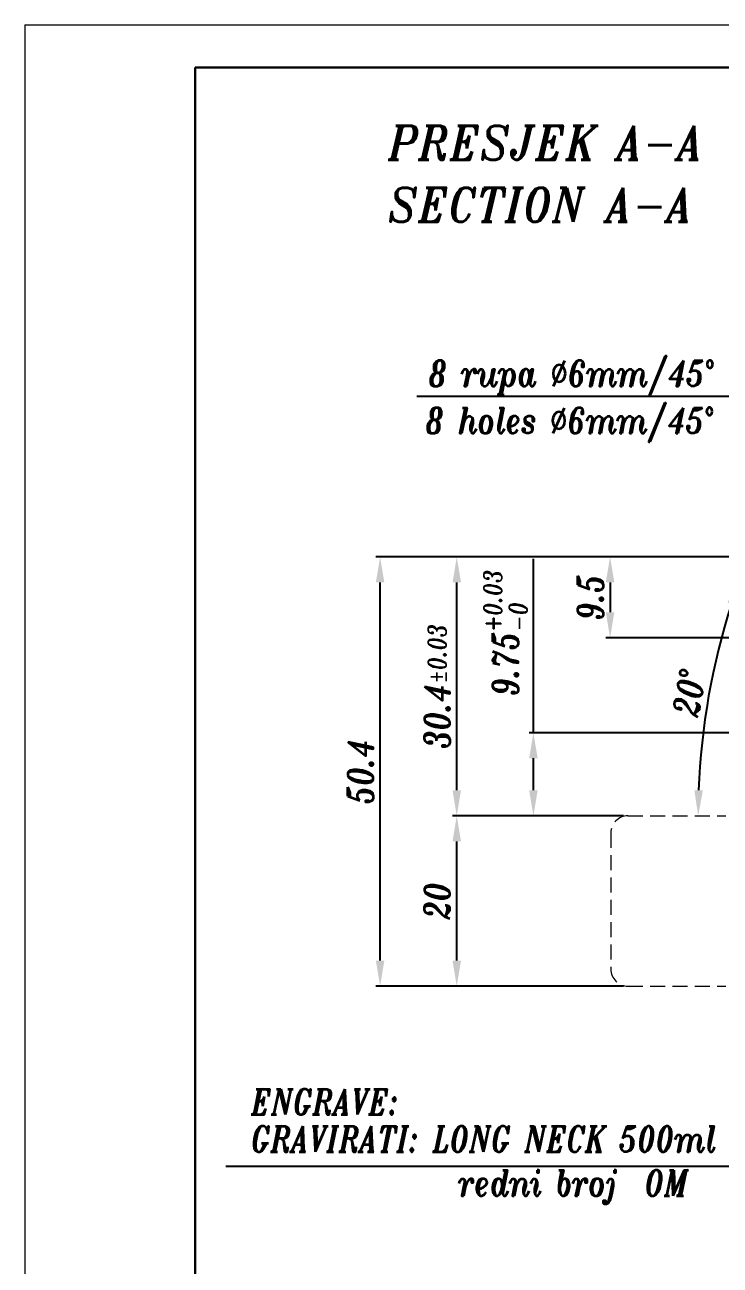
# Model space of a CAD drawing. Extents: x 89 to 596, y -47 to 440.
# Drawn here: x 89 to 170.6, y 294.4 to 440 of the extents above; entities that cross this region are included whole.
import ezdxf
from ezdxf import colors
from ezdxf.entities.mleader import LeaderData, LeaderLine
from ezdxf.math import Vec2, Vec3

# ---------------------------------------------------------------- set-up
doc = ezdxf.new("R2010")
doc.units = 0
doc.header["$LTSCALE"] = 7
doc.header["$MEASUREMENT"] = 0
doc.linetypes.add('HIDDEN', pattern=[0.375, 0.25, -0.125])
doc.layers.get('0').update_dxf_attribs({"linetype": 'CONTINUOUS', "lineweight": 15})
for name, color, linetype, lineweight in [('2', 2, 'HIDDEN', 15), ('3', 3, 'CONTINUOUS', 30), ('ENGLISH', 252, 'CONTINUOUS', 18)]:
    doc.layers.add(name, color=color, linetype=linetype, lineweight=lineweight)
doc.styles.add('ITALICT', font='ITALICT.shx', dxfattribs={"width": 0.8, "height": 3})
doc.styles.get("Standard").update_dxf_attribs({"font": 'isocp.shx', "height": 3})
doc.dimstyles.get("Standard").update_dxf_attribs({"dimtxt": 3, "dimasz": 3, "dimexe": 0.5, "dimexo": 0.5, "dimgap": 0.8, "dimtad": 1, "dimdsep": 46, "dimtxsty": 'ITALICT', "dimcen": 0.09, "dimazin": 2, "dimtfac": 1, "dimtmove": 0, "dimatfit": 3, "dimfxl": 1, "dimtolj": 1, "dimtzin": 0, "dimarcsym": 0})

# ---------------------------------------------------------------- blocks, each defined once
blk = doc.blocks.new('*D15')
at = {"color": 0, "lineweight": -2, "transparency": 16777216}
for p, q in [((200.4824528156835, 377.5503336181797), (157.220361855529, 377.5503336181797)), ((157.720361855529, 374.5503336181797), (157.720361855529, 371.050333299125)), ((191.1678620328601, 368.050333299125), (157.220361855529, 368.050333299125))]:
    blk.add_line(p, q, dxfattribs=at)
at = {"color": 0, "transparency": 16777216}
for points in [[(158.220361855529, 374.5503336181797), (157.220361855529, 374.5503336181797), (157.720361855529, 377.5503336181797)], [(157.220361855529, 371.050333299125), (158.220361855529, 371.050333299125), (157.720361855529, 368.050333299125)]]:
    blk.add_solid(points, dxfattribs=at)
at = {"color": 0, "transparency": 16777216, "insert": (155.420361855529, 372.800333299125), "char_height": 3, "attachment_point": 5, "rotation": 90, "style": 'ITALICT'}
blk.add_mtext('\\A1;9.5', dxfattribs=at)
blk = doc.blocks.new('*D5')
at = {"color": 0, "linetype": 'ByBlock', "lineweight": -2, "transparency": 16777216}
for p, q in [((148.720361855529, 356.9003332991251), (148.720361855529, 377.3380475848394)), ((196.8074474941972, 356.9003332991251), (148.220361855529, 356.9003332991251)), ((148.720361855529, 350.1503332991253), (148.720361855529, 353.9003332991251)), ((159.3074528156767, 347.1503332991253), (148.220361855529, 347.1503332991253))]:
    blk.add_line(p, q, dxfattribs=at)
at = {"color": 0, "transparency": 16777216}
for points in [[(149.220361855529, 353.9003332991251), (148.220361855529, 353.9003332991251), (148.720361855529, 356.9003332991251)], [(148.220361855529, 350.1503332991253), (149.220361855529, 350.1503332991253), (148.720361855529, 347.1503332991253)]]:
    blk.add_solid(points, dxfattribs=at)
at = {"color": 0, "transparency": 16777216, "insert": (145.435361855529, 368.6191904419823), "char_height": 3, "attachment_point": 5, "rotation": 90, "style": 'ITALICT'}
blk.add_mtext('\\A1;9.75{}{\\H0.71x;\\C3;\\S+0.03^ -0;}', dxfattribs=at)
blk = doc.blocks.new('*D6')
at = {"color": 0, "lineweight": -2, "transparency": 16777216}
for p, q in [((159.3074528156767, 347.1503332991253), (139.2203618555291, 347.1503332991253)), ((139.7203618555291, 330.1503332991251), (139.7203618555291, 344.1503332991253)), ((159.3074528156734, 327.1503332991251), (139.2203618555291, 327.1503332991251))]:
    blk.add_line(p, q, dxfattribs=at)
at = {"color": 0, "transparency": 16777216}
for points in [[(139.2203618555291, 344.1503332991253), (140.2203618555291, 344.1503332991253), (139.7203618555291, 347.1503332991253)], [(139.2203618555291, 330.1503332991251), (140.2203618555291, 330.1503332991251), (139.7203618555291, 327.1503332991251)]]:
    blk.add_solid(points, dxfattribs=at)
at = {"color": 0, "transparency": 16777216, "insert": (137.4203618555291, 337.1503332991252), "char_height": 3, "attachment_point": 5, "rotation": 90, "style": 'ITALICT'}
blk.add_mtext('\\A1;20', dxfattribs=at)
blk = doc.blocks.new('*D7')
at = {"color": 0, "lineweight": -2, "transparency": 16777216}
for p, q in [((158.6836110749528, 377.5503332991256), (139.2203618555291, 377.5503332991256)), ((139.7203618555291, 350.1503332991247), (139.7203618555291, 374.5503332991256)), ((159.3074528156734, 347.1503332991247), (139.2203618555291, 347.1503332991247))]:
    blk.add_line(p, q, dxfattribs=at)
at = {"color": 0, "transparency": 16777216}
for points in [[(139.2203618555291, 374.5503332991256), (140.2203618555291, 374.5503332991256), (139.7203618555291, 377.5503332991256)], [(139.2203618555291, 350.1503332991247), (140.2203618555291, 350.1503332991247), (139.7203618555291, 347.1503332991247)]]:
    blk.add_solid(points, dxfattribs=at)
at = {"color": 0, "transparency": 16777216, "insert": (137.420361855529, 362.3503332991252), "char_height": 3, "attachment_point": 5, "rotation": 90, "style": 'ITALICT'}
blk.add_mtext('\\A1;30.4{}{\\H0.71x;\\C3;%%p0.03}', dxfattribs=at)
blk = doc.blocks.new('*D8')
at = {"color": 0, "lineweight": -2, "transparency": 16777216}
for p, q in [((200.4824528156835, 377.5503336181797), (130.2203618555291, 377.5503336181797)), ((130.7203618555291, 330.1503332991251), (130.7203618555291, 374.5503336181797)), ((159.3074528156734, 327.1503332991251), (130.2203618555291, 327.1503332991251))]:
    blk.add_line(p, q, dxfattribs=at)
at = {"color": 0, "transparency": 16777216}
for points in [[(131.2203618555291, 374.5503336181797), (130.2203618555291, 374.5503336181797), (130.7203618555291, 377.5503336181797)], [(130.2203618555291, 330.1503332991251), (131.2203618555291, 330.1503332991251), (130.7203618555291, 327.1503332991251)]]:
    blk.add_solid(points, dxfattribs=at)
at = {"color": 0, "transparency": 16777216, "insert": (128.4203618555291, 352.3503337250778), "char_height": 3, "attachment_point": 5, "rotation": 90, "style": 'ITALICT'}
blk.add_mtext('\\A1;50.4', dxfattribs=at)
blk = doc.blocks.new('*D18')
at = {"color": 0, "lineweight": -2, "transparency": 16777216}
blk.add_line((191.1980157224671, 368.2213433707878), (172.4775770592796, 375.0350258165941), dxfattribs=at)
blk.add_arc((249.0901400994612, 347.1503332991256), 81.02938667977058, 162.1214174801468, 177.8785825198536, dxfattribs=at)
at = {"color": 0, "transparency": 16777216}
for points in [[(172.4466564790664, 371.8641436607796), (171.5007934728878, 372.1887097920114), (172.9474233696726, 374.8640157449313)], [(167.6163745061313, 350.1590751260657), (168.6162031480343, 350.1405633236016), (168.0607534196906, 347.1503332991248)]]:
    blk.add_solid(points, dxfattribs=at)
at = {"color": 0, "transparency": 16777216, "insert": (167.0267140434708, 361.6203294421701), "char_height": 3, "attachment_point": 5, "rotation": 80.00000000000045, "style": 'ITALICT'}
blk.add_mtext('\\A1;20%%d', dxfattribs=at)

msp = doc.modelspace()

# ---------------------------------------------------------------- linework, layer by layer
for q in [(89.00722994705069, 20.03300166672342), (386.0072299470506, 440.0330016667234)]:
    msp.add_line((89.00722994705069, 440.0330016667234), q)
at = {"layer": '2'}
for p, q in [((159.8074528156734, 347.1503332991247), (171.3074528156735, 347.1503332991248)), ((157.8074528156734, 345.1503332991247), (157.8074528156734, 329.1503332991251)), ((159.8074528156734, 327.1503332991251), (171.3074528156734, 327.1503332991251))]:
    msp.add_line(p, q, dxfattribs=at)
for centre, start, end in [((159.8074528156734, 345.1503332991247), 90.00000000000061, 180), ((159.8074528156734, 329.1503332991251), 180, 269.9999999999999)]:
    msp.add_arc(centre, 2, start, end, dxfattribs=at)
at = {"layer": '3'}
for q in [(109.0072299470507, 25.03300166672342), (381.0072299470505, 435.0330016667234)]:
    msp.add_line((109.0072299470507, 435.0330016667234), q, dxfattribs=at)

# ---------------------------------------------------------------- texts
at = {"linetype": 'Continuous', "style": 'ITALICT', "width": 0.9}
msp.add_text('PRESJEK A-A', height=4, dxfattribs=at).set_placement((131.6506038088468, 424.1888038651614))
at = {"style": 'ITALICT'}
for s, width, p in [('8 rupa %%C6mm/45%%D', 0.8000000000000002, (136.4213580515192, 397.6003900419534)), ('GRAVIRATI: LONG NECK 500ml ', 0.8, (115.5741622827863, 307.6983088289385)), ('redni broj  OM', 0.8, (139.8900994900309, 302.5405497629931))]:
    msp.add_text(s, height=3, dxfattribs=dict(at, width=width)).set_placement(p)
at = {"layer": 'ENGLISH', "linetype": 'Continuous', "style": 'ITALICT', "width": 0.9}
msp.add_text('SECTION A-A', height=4, dxfattribs=at).set_placement((131.6506038088468, 416.9078779737597))
at = {"layer": 'ENGLISH', "style": 'ITALICT'}
for s, width, p in [('8 holes %%C6mm/45%%D', 0.8000000000000002, (136.0595442663366, 392.0741938932246)), ('ENGRAVE:', 0.8, (115.5685193186309, 312.0613072684052))]:
    msp.add_text(s, height=3, dxfattribs=dict(at, width=width)).set_placement(p)

# ---------------------------------------------------------------- dimensions: what is measured, and where the dimension line sits
for base, p1, p2, text, override, picture, middle in [((148.720361855529, 356.9003332991251), (159.8074528156767, 347.1503332991253), (197.3074474941972, 356.9003332991251), '<>{}{\\H0.71x;\\C3;\\S+0.03^ -0;}', {"dimpost": '<>', "dimtp": 0.03, "dimfxl": 1.5, "dimtzin": 8, "dimarcsym": 1}, '*D5', (148.720361855529, 368.6191904419823)), ((139.7203618555291, 377.5503332991256), (159.8074528156734, 347.1503332991247), (159.1836110749528, 377.5503332991256), '<>{}{\\H0.71x;\\C3;%%p0.03}', {"dimtp": 0.03, "dimtm": 0.03, "dimtdec": 2, "dimtmove": 0, "dimtzin": 0}, '*D7', (139.720361855529, 362.3503332991252))]:
    dim = msp.add_linear_dim(base=base, p1=p1, p2=p2, angle=90, text=text, dimstyle='Standard', override=override)
    dim.commit()
    dim.dimension.update_dxf_attribs({"geometry": picture, "text_midpoint": middle, "dimtype": 160})
for base, p1, p2, picture, middle in [((130.7203618555291, 377.5503336181797), (159.8074528156734, 327.1503332991251), (200.9824528156835, 377.5503336181797), '*D8', (130.7203618555291, 352.3503337250778)), ((157.720361855529, 368.050333299125), (200.9824528156835, 377.5503336181797), (191.6678620328601, 368.050333299125), '*D15', (157.720361855529, 372.800333299125))]:
    dim = msp.add_linear_dim(base=base, p1=p1, p2=p2, angle=90, dimstyle='Standard', override={"dimtmove": 0})
    dim.commit()
    dim.dimension.update_dxf_attribs({"geometry": picture, "text_midpoint": middle, "dimtype": 160})
dim = msp.add_angular_dim_2l(base=(170.2449110244812, 365.8369958640062), line1=((168.0596441148194, 347.1503332991248), (197.3074474941971, 347.1503332991251)), line2=((222.807452815673, 356.7164491469511), (191.6678620328601, 368.050333299125)), dimstyle='Standard')
dim.commit()
dim.dimension.update_dxf_attribs({"geometry": '*D18', "text_midpoint": (167.0267140434708, 361.6203294421701)})
dim = msp.add_linear_dim(base=(139.7203618555291, 347.1503332991253), p1=(159.8074528156734, 327.1503332991251), p2=(159.8074528156767, 347.1503332991253), angle=90, dimstyle='Standard')
dim.commit()
dim.dimension.update_dxf_attribs({"geometry": '*D6', "text_midpoint": (139.7203618555291, 337.1503332991252), "dimtype": 160})

# ---------------------------------------------------------------- leaders
ml = msp.add_multileader_mtext('Standard')
ml.set_content('', color=256)
ml.set_leader_properties()
ml.build(insert=Vec2(0, 0))
ml.multileader.update_dxf_attribs({"text_right_attachment_type": 6, "dogleg_length": 0.36, "arrow_head_size": 3})
ctx = ml.context
ctx.base_point, ctx.arrow_head_size, ctx.plane_origin = Vec3(133.0361914076374, 396.3788297291101), 3, Vec3(209.8514326436252, 340.3865732381335)
ctx.right_attachment, ctx.text_align_type, ctx.attachment_type = 6, 2, 2
notes = []
notes.append((ctx, [(0, (1, 1, 0), (176.4169367423573, 396.3788297291101), (-1, 0), 39.3807453347199, [(0, [(191.1980157224671, 368.2213433707878)], 0, [])])]))
ctx.mtext.insert, ctx.mtext.alignment, ctx.mtext.flow_direction = Vec3(135.0361914076374, 396.3788297291101), 3, 5
ml = msp.add_multileader_mtext('Standard')
ml.set_content('', color=256)
ml.set_leader_properties()
ml.build(insert=Vec2(0, 0))
ml.multileader.update_dxf_attribs({"text_right_attachment_type": 6, "dogleg_length": 64.66530010489683, "arrow_head_size": 3})
ctx = ml.context
ctx.base_point, ctx.arrow_head_size, ctx.plane_origin = Vec3(110.6081252792258, 305.9910197769534), 3, Vec3(211.0685647487298, 253.9987632859768)
ctx.right_attachment, ctx.text_align_type, ctx.attachment_type = 6, 2, 2
notes.append((ctx, [(0, (1, 1, 0), (179.2734253841226, 305.9910197769534), (-1, 0), 64.66530010489683, [(0, [(187.6497602080631, 327.150333299125)], 0, [])])]))
ctx.mtext.insert, ctx.mtext.alignment, ctx.mtext.flow_direction = Vec3(112.6081252792258, 305.9910197769534), 3, 5
for ctx, leaders in notes:
    for number, flags, end, landing, length, lines in leaders:
        leader = LeaderData()
        leader.index, (leader.has_last_leader_line, leader.has_dogleg_vector, leader.attachment_direction) = number, flags
        leader.last_leader_point, leader.dogleg_vector, leader.dogleg_length = Vec3(end), Vec3(landing), length
        for number, points, colour, breaks in lines:
            line = LeaderLine()
            line.index, line.vertices, line.color, line.breaks = number, Vec3.list(points), colors.encode_raw_color(colour), breaks
            leader.lines.append(line)
        ctx.leaders.append(leader)

doc.saveas('drawing.dxf')
